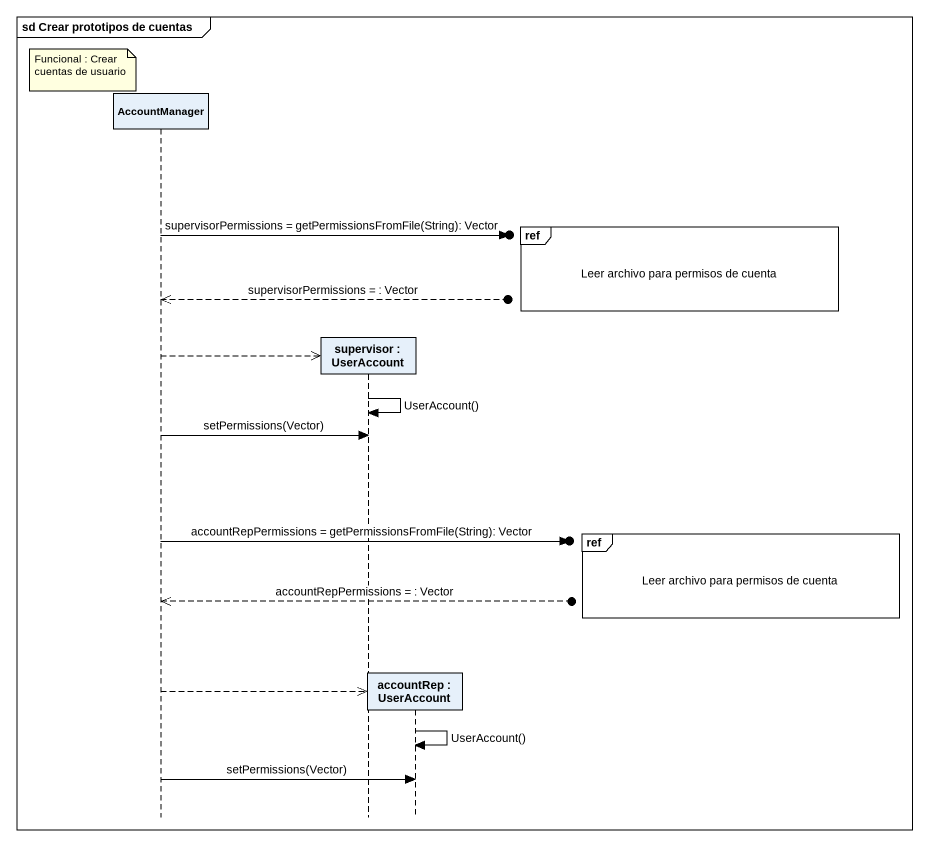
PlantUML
@startuml
mainframe sd Crear prototipos de cuentas
hide footbox
participant AccountManager
participant "supervisor : UserAccount" as supervisor
participant "accountRep : UserAccount" as accountRep

note left of AccountManager : Funcional : Crear cuentas de usuario
ref over accountRep : Leer archivo para permisos de cuenta
AccountManager ->o] : supervisorPermissions = getPermissionsFromFile(String): Vector
AccountManager <<--o] : supervisorPermissions = : Vector
AccountManager -->> supervisor **
supervisor -> supervisor : UserAccount()
AccountManager -> supervisor : setPermissions(Vector)
ref over accountRep : Leer archivo para permisos de cuenta
AccountManager ->o] : accountRepPermissions = getPermissionsFromFile(String): Vector
AccountManager <<--o] : accountRepPermissions = : Vector
AccountManager -->> accountRep **
accountRep -> accountRep : UserAccount()
AccountManager -> accountRep : setPermissions(Vector)
@enduml
